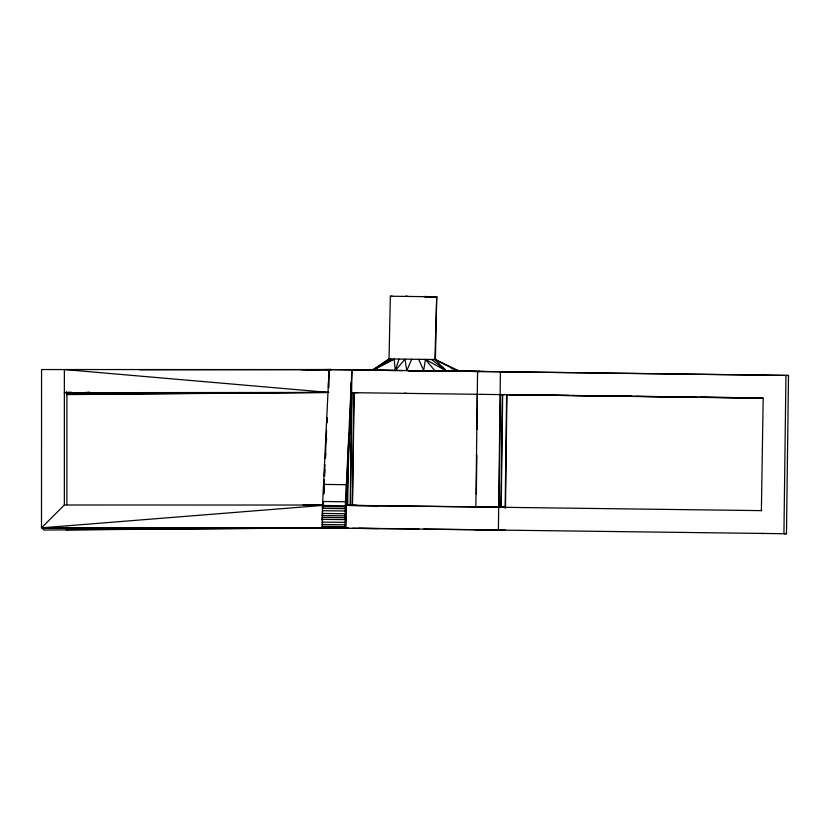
<?xml version="1.0" encoding="UTF-8"?>
<svg xmlns="http://www.w3.org/2000/svg" width="830" height="830" viewBox="0 0 830 830"><rect width="100%" height="100%" fill="white"/><g stroke="black" fill="none" stroke-linecap="round" stroke-linejoin="round"><path stroke-width="1.25" d="M333.888 527.849L44.032 530.038L41.5 527.849L41.562 369.547L329.085 369.578L788.5 375.44L786.477 533.742L783.935 533.783L785.948 375.482M66.535 527.206L66.535 529.748L329.271 527.849L324.125 527.444M66.566 391.76L66.898 394.582L328.421 392.414L66.566 394.292L89.692 392.134M66.877 504.609L66.898 394.582M322.445 527.973L322.465 506.58L329.085 369.578L373.957 370.035M505.211 530.038L345.104 528.202L345.301 506.881L351.93 369.869L373.842 370.211L354.14 369.848M328.431 387.662L328.473 382.671M322.403 515.866L322.455 511.249M322.497 507.784L322.517 505.48L345.353 505.781M328.856 387.351L329.085 369.578M322.455 514.081L322.268 527.922L345.975 528.274L346.525 484.699L351.982 392.714L350.54 505.325L346.266 505.429L345.726 501.777L322.88 501.486L322.777 507.794M350.198 505.325L351.93 369.869M350.54 505.325L352.408 505.304L353.85 392.694L358.124 392.683M352.408 505.304L354.192 392.683M475.839 506.933L477.572 371.477L479.782 371.456L407.987 370.709M476.347 493.985L476.845 455.162M477.167 429.266L477.281 394.323M498.394 530.069L500.417 371.778M499.027 507.223L500.459 394.613L504.64 394.582M500.895 507.203L502.337 394.592M502.679 394.582L501.227 507.192L505.086 507.555M506.611 394.582L505.169 507.192L346.266 505.429L345.29 528.274M505.491 508.157L506.943 394.904M761.39 510.637L763.185 398.026L351.318 392.652M345.228 517.173C345.436 508.541 345.104 525.712 345.311 517.069M323.524 493.601L323.679 484.647M348.361 445.617L347.708 505.387L378.148 505.781M325.308 458.336L326.564 430.438M392.341 296.248L390.349 296.227L389.031 358.944L372.214 370.149M423.601 370.875L425.427 359.421L446.737 371.155L434.899 359.535L436.715 296.808L435.408 359.535L459.747 371.259M323.679 493.684L324.115 479.709M324.229 475.891L324.976 464.613M323.845 493.746L324.125 487.428M324.644 476.047L324.924 469.728M325.485 458.347L325.754 453.273M326.439 440.595L326.574 438.053M327.103 422.833L327.466 417.76M361.579 369.993L395.319 370.574L399.002 359.079M411.701 359.245L406.762 370.699L404.988 359.162L395.319 370.574L394.686 370.419M348.652 528.088L41.5 527.849L64.356 505.003L323.825 505.034L303.075 505.055M374.444 369.609L377.557 367.617M378.47 366.933L372.981 370.253L390.743 358.975L372.805 370.242L394.146 359.017L395.319 370.574M380.565 365.605L383.709 363.613M374.527 369.682L376.758 368.499M372.514 370.17L394.146 359.017M451.136 367.68C452.277 369.485 464.302 372.203 457.87 371.269M328.732 369.796L331.305 369.547L301.601 369.765M71.152 392.123L64.356 392.683L64.356 505.003M326.844 369.796L329.427 369.578L139.596 369.765M41.5 527.849L323.493 505.346M323.129 527.973L329.614 527.849L324.457 527.444M345.975 528.274L347.407 528.233M500.749 371.767L507.244 371.736M763.486 375.181L765.364 375.15M761.432 533.483L763.299 533.451M475.549 529.779L482.033 529.748M432.824 296.767L425.603 296.58L426.807 296.611M305.378 369.765L331.637 369.547M369.412 370.19L373.075 370.253L365.418 370.107L373.407 370.273L389.031 358.944L435.408 359.535M354.483 369.838L358.415 369.838M460.411 371.342L458.969 371.332L467.508 371.363L459.156 371.28M480.124 371.446L484.056 371.446M351.464 406.648L351.349 382.215L346.878 505.408L346.525 484.699L323.69 484.398M352.75 505.294L356.682 505.294M41.842 528.139L345.073 527.776M408.101 296.351L405.704 296.32L406.43 296.331M402.758 370.595L352.273 369.869L373.448 370.139M408.059 370.709L479.481 371.487M406.856 393.389L404.511 393.358L405.185 393.368M390.349 296.227L436.715 296.808L425.603 296.58M458.108 371.166L788.5 375.44M509.132 394.675L568.591 395.443M572.472 395.495L631.931 396.263M635.811 396.315L696.567 397.103M700.437 397.155L759.896 397.933M347.324 505.304L761.722 510.637M322.465 506.58L345.301 506.881M322.403 508.365L345.239 508.666M322.351 510.699L345.187 511M322.299 513.428L345.135 513.729L345.052 519.621L322.216 519.341M322.268 515.555L345.104 515.855M322.237 517.391L345.083 517.671M322.196 522.101L345.041 522.381M322.196 524.487L345.031 524.768M322.206 526.324L345.041 526.604M358.975 528.285L418.911 528.938M423.736 529.115L786.477 533.742M352.491 528.295L377.858 528.627M507.856 394.655L762.822 398.255M426.174 296.611L423.86 296.559L436.715 296.808M357.606 369.91L373.801 370.273M429.473 296.673L433.426 296.767M435.117 371.031L425.427 359.421M455.877 369.993L459.457 371.259M434.899 359.535L458.16 371.269M431.517 359.494L446.737 371.155M64.688 528.139L66.877 530.038M418.673 359.338L423.902 370.917M322.88 501.486L323.327 505.117M64.356 369.547L64.356 392.683L328.794 392.424L64.356 369.547M322.372 518.293L322.393 519.684L322.455 518.221"/></g></svg>
